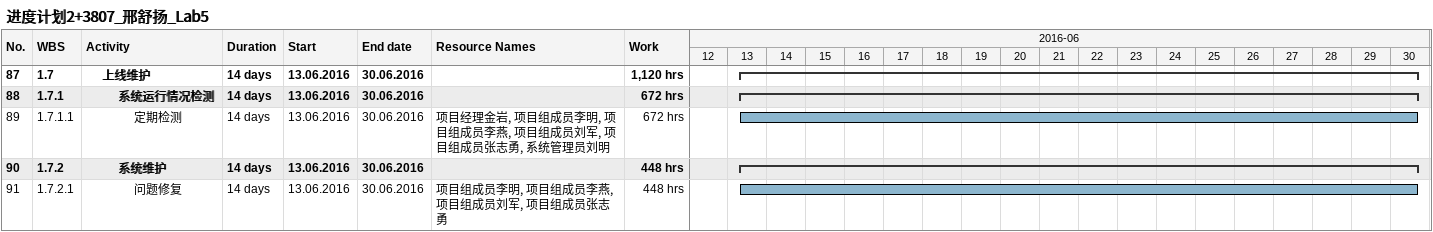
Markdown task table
进度计划2+3807_邢舒扬_Lab5

| ID | WBS | Task | Duration | Start | Finish | Resources | Work (h) |
|---|---|---|---|---|---|---|---|
| 87 | 1.7 | **上线维护** | 14d | 2016-06-13 | 2016-06-30 |  | 1120 |
| 88 | 1.7.1 | **系统运行情况检测** | 14d | 2016-06-13 | 2016-06-30 |  | 672 |
| 89 | 1.7.1.1 | 定期检测 | 14d | 2016-06-13 | 2016-06-30 | 项目经理金岩, 项目组成员李明, 项目组成员李燕, 项目组成员刘军, 项目组成员张志勇, 系统管理员刘明 | 672 |
| 90 | 1.7.2 | **系统维护** | 14d | 2016-06-13 | 2016-06-30 |  | 448 |
| 91 | 1.7.2.1 | 问题修复 | 14d | 2016-06-13 | 2016-06-30 | 项目组成员李明, 项目组成员李燕, 项目组成员刘军, 项目组成员张志勇 | 448 |
